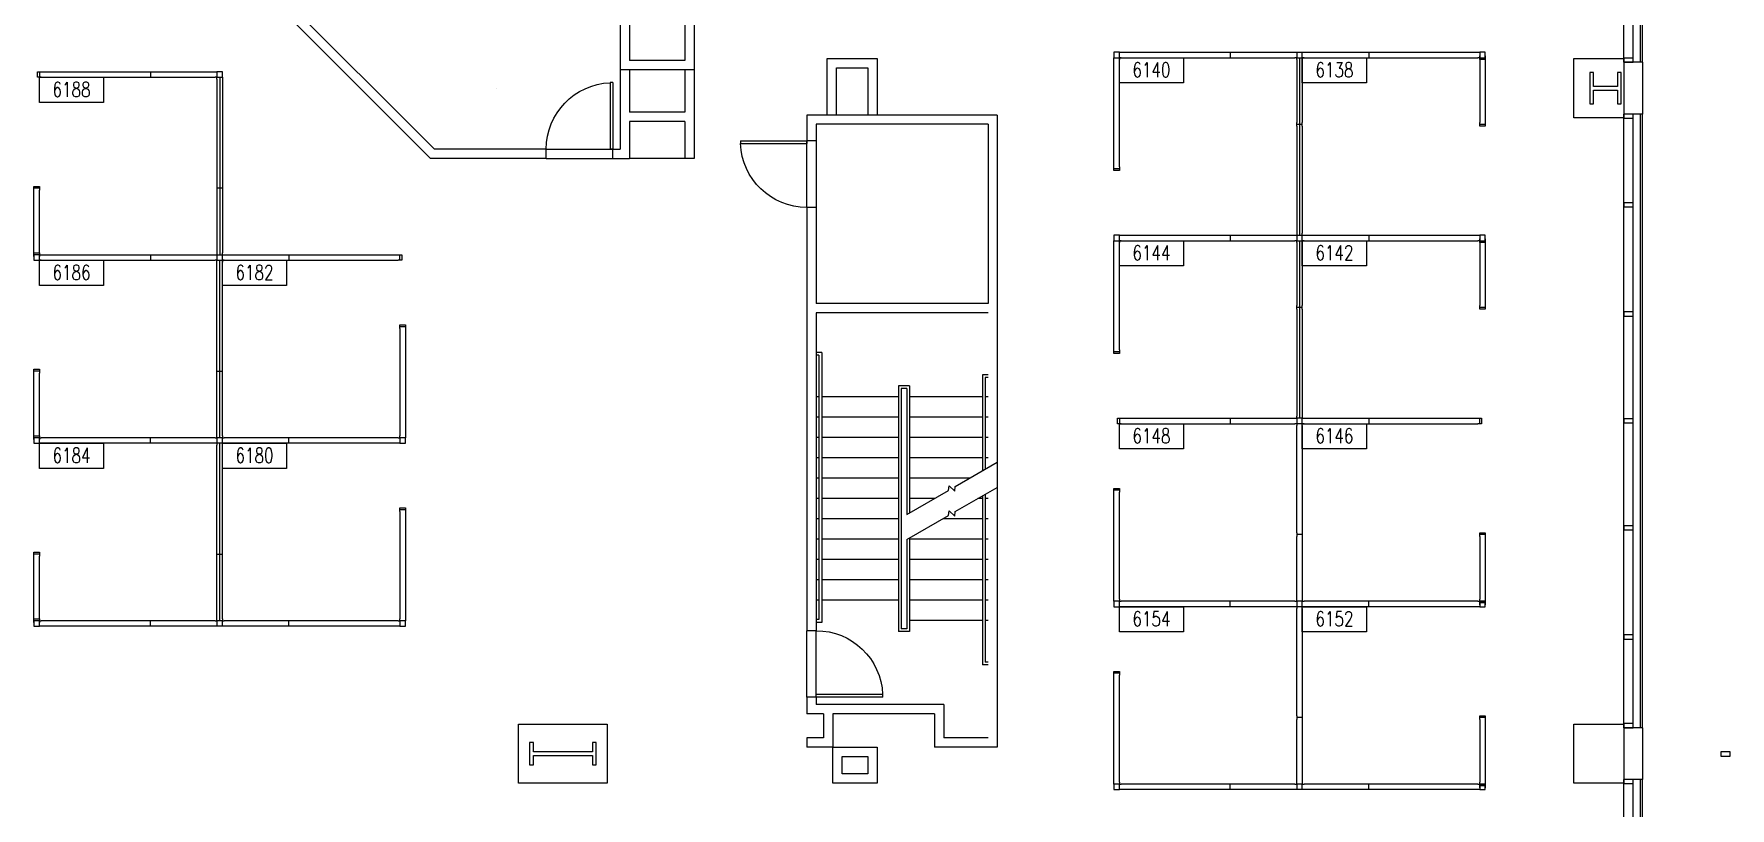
# Model space of a CAD drawing. Header units: millimetres. Extents: x 489553527 to 489553786, y 110504148 to 110504403.
# Drawn here: x 489553693.9 to 489553785.7, y 110504219.6 to 110504261.5 of the extents above; entities that cross this region are included whole.
import ezdxf
from ezdxf.enums import TextEntityAlignment as Align

# ---------------------------------------------------------------- set-up
doc = ezdxf.new("R2010")
doc.units = ezdxf.units.MM
for name, color, linetype in [('E-B-CORE', 8, 'Continuous'), ('E-B-FURR', 6, 'Continuous'), ('E-B-GLAZ', 8, 'Continuous'), ('E-B-MULL', 8, 'Continuous'), ('E-B-SHEL', 2, 'Continuous'), ('E-C-HEAD', 5, 'Continuous'), ('E-F-DOOR', 3, 'Continuous'), ('E-F-STAIR', 8, 'Continuous'), ('E-S-COLM', 8, 'Continuous'), ('PANELS_201', 6, 'Continuous'), ('RMNUM', 40, 'Continuous')]:
    doc.layers.add(name, color=color, linetype=linetype)
doc.styles.add('ROMANS', font='romans', dxfattribs={"width": 0.75, "height": 8})

# ---------------------------------------------------------------- blocks, each defined once
blk = doc.blocks.new('DR-36')
for p, q in [((0, 36), (0, 0)), ((0, 36), (1.5, 36)), ((1.5, 36), (1.5, 0)), ((0, 0), (1.5, 0))]:
    blk.add_line(p, q)
blk.add_arc((0, 0), 36, 0, 87.61406)
blk = doc.blocks.new('RMNUM')
at = {"layer": 'RMNUM'}
blk.add_lwpolyline([(-16.33354, 6.674702), (18.388073, 6.674702), (18.388073, -6.982766), (-16.33354, -6.982766), (-16.33354, 6.674702)], dxfattribs=at)
at = {"layer": 'RMNUM', "style": 'ROMANS', "width": 0.75}
blk.add_attdef('NUMBER', text='', height=8, dxfattribs=at).set_placement((1.027267, 0.114097), align=Align.MIDDLE_CENTER)

msp = doc.modelspace()

# ---------------------------------------------------------------- linework, layer by layer
msp.add_line((489553718.9670796, 110504258.5023449), (489553718.9670796, 110504258.5023449))
at = {"layer": 'E-B-CORE'}
for p, q in [((489553725.6561564, 110504275.1370992), (489553725.6561564, 110504259.5370992)), ((489553726.1561564, 110504275.1370992), (489553726.1561564, 110504260.0370992)), ((489553729.1561564, 110504262.3370992), (489553729.1561564, 110504260.0370992)), ((489553729.6561564, 110504262.3370992), (489553729.6561564, 110504259.5370992)), ((489553729.1561564, 110504260.0370992), (489553726.1561564, 110504260.0370992)), ((489553729.6561564, 110504259.5370992), (489553725.6561564, 110504259.5370992)), ((489553746.0561564, 110504257.0870992), (489553735.7561564, 110504257.0870992)), ((489553735.7561564, 110504257.0870992), (489553735.7561564, 110504255.6870992)), ((489553746.0561564, 110504257.0870992), (489553746.0561564, 110504222.8870992)), ((489553745.5561564, 110504256.5870992), (489553736.2561564, 110504256.5870992)), ((489553736.2561564, 110504256.5870992), (489553736.2561564, 110504255.6870992)), ((489553745.5561564, 110504256.5870992), (489553745.5561564, 110504246.8870992)), ((489553736.2561564, 110504255.6870992), (489553735.7561564, 110504255.6870992)), ((489553735.7561564, 110504252.0870992), (489553735.7561564, 110504229.1870992)), ((489553736.2561564, 110504252.0870992), (489553735.7561564, 110504252.0870992)), ((489553736.2561564, 110504252.0870992), (489553736.2561564, 110504246.8870992)), ((489553745.5561564, 110504246.8870992), (489553736.2561564, 110504246.8870992)), ((489553745.5561564, 110504246.3870992), (489553736.2561564, 110504246.3870992)), ((489553736.2561564, 110504246.3870992), (489553736.2561564, 110504229.1870992)), ((489553736.2561564, 110504229.1870992), (489553735.7561564, 110504229.1870992)), ((489553736.2561564, 110504225.5870992), (489553735.7561564, 110504225.5870992)), ((489553735.7561564, 110504225.5870992), (489553735.7561564, 110504224.6870992)), ((489553736.2561564, 110504225.5870992), (489553736.2561564, 110504225.1870992)), ((489553743.1561564, 110504225.1870992), (489553736.2561564, 110504225.1870992)), ((489553743.1561564, 110504225.1870992), (489553743.1561564, 110504223.3870992)), ((489553736.6561564, 110504224.6870992), (489553735.7561564, 110504224.6870992)), ((489553736.6561564, 110504224.6870992), (489553736.6561564, 110504223.3870992)), ((489553737.1561564, 110504224.6870992), (489553737.1561564, 110504222.8870992)), ((489553742.6561564, 110504224.6870992), (489553737.1561564, 110504224.6870992)), ((489553742.6561564, 110504224.6870992), (489553742.6561564, 110504222.8870992)), ((489553736.6561564, 110504223.3870992), (489553735.7561564, 110504223.3870992)), ((489553735.7561564, 110504223.3870992), (489553735.7561564, 110504222.8870992)), ((489553745.5561564, 110504223.3870992), (489553743.1561564, 110504223.3870992)), ((489553737.1561564, 110504222.8870992), (489553735.7561564, 110504222.8870992)), ((489553746.0561564, 110504222.8870992), (489553742.6561564, 110504222.8870992))]:
    msp.add_line(p, q, dxfattribs=at)
for points in [[(489553739.5561564, 110504222.8870992), (489553739.5561564, 110504220.9370992), (489553737.1561564, 110504220.9370992), (489553737.1561564, 110504222.8870992)], [(489553739.0561564, 110504222.3870992), (489553739.0561564, 110504221.4370992), (489553737.6561564, 110504221.4370992), (489553737.6561564, 110504222.3870992)]]:
    msp.add_lwpolyline(points, close=True, dxfattribs=at)
at = {"layer": 'E-B-FURR'}
for p, q in [((489553779.9561564, 110504259.9370992), (489553779.9561564, 110504293.1370992)), ((489553715.3968756, 110504254.7370992), (489553701.1561564, 110504268.9778184)), ((489553715.6039824, 110504255.2370992), (489553705.426424, 110504265.4146576)), ((489553725.6561564, 110504259.5370992), (489553725.6561564, 110504255.2370992)), ((489553726.1561564, 110504259.5370992), (489553726.1561564, 110504257.2370992)), ((489553729.1561564, 110504259.5370992), (489553729.1561564, 110504257.2370992)), ((489553729.6561564, 110504259.5370992), (489553729.6561564, 110504254.7370992)), ((489553737.3561563, 110504259.6370992), (489553739.0561564, 110504259.6370992)), ((489553737.3561563, 110504257.0801387), (489553737.3561563, 110504259.6370992)), ((489553739.0561564, 110504259.6370992), (489553739.0561564, 110504257.0801387)), ((489553729.1561564, 110504257.2370992), (489553726.1561564, 110504257.2370992)), ((489553779.9561564, 110504223.9370992), (489553779.9561564, 110504257.1370992)), ((489553729.1561564, 110504256.7370992), (489553726.1561564, 110504256.7370992)), ((489553726.1561564, 110504256.7370992), (489553726.1561564, 110504254.7370992)), ((489553729.1561564, 110504256.7370992), (489553729.1561564, 110504254.7370992)), ((489553721.6561564, 110504255.2370992), (489553715.6039824, 110504255.2370992)), ((489553721.6561564, 110504254.7370992), (489553721.6561564, 110504255.2370992)), ((489553725.2561564, 110504255.2370992), (489553725.6561564, 110504255.2370992)), ((489553725.2561564, 110504254.7370992), (489553725.2561564, 110504255.2370992)), ((489553721.6561564, 110504254.7370992), (489553715.3968756, 110504254.7370992)), ((489553725.2561564, 110504254.7370992), (489553726.1561564, 110504254.7370992)), ((489553729.6561564, 110504254.7370992), (489553729.1561564, 110504254.7370992)), ((489553779.9561564, 110504187.9370992), (489553779.9561564, 110504221.1370992))]:
    msp.add_line(p, q, dxfattribs=at)
for points in [[(489553736.8561563, 110504257.0870992), (489553736.8561563, 110504260.1370992), (489553739.5561564, 110504260.1370992)], [(489553739.5561564, 110504260.1370992), (489553739.5561564, 110504257.0870992)]]:
    msp.add_lwpolyline(points, dxfattribs=at)
for points in [[(489553779.9561564, 110504260.1370992), (489553779.9561564, 110504256.9370992), (489553777.2561564, 110504256.9370992), (489553777.2561564, 110504260.1370992)], [(489553724.9561564, 110504224.1370992), (489553724.9561564, 110504220.9370992), (489553720.1561564, 110504220.9370992), (489553720.1561564, 110504224.1370992)], [(489553779.9561564, 110504224.1370992), (489553779.9561564, 110504220.9370992), (489553777.2561564, 110504220.9370992), (489553777.2561564, 110504224.1370992)]]:
    msp.add_lwpolyline(points, close=True, dxfattribs=at)
at = {"layer": 'E-B-GLAZ'}
for p, q in [((489553780.4561564, 110504259.9370992), (489553780.4561564, 110504293.1370992)), ((489553780.8561563, 110504259.9370992), (489553780.8561563, 110504293.1370992)), ((489553780.9561564, 110504259.9370992), (489553780.9561564, 110504293.1370992)), ((489553780.4561564, 110504223.9370992), (489553780.4561564, 110504257.1370992)), ((489553780.8561563, 110504223.9370992), (489553780.8561563, 110504257.1370992)), ((489553780.9561564, 110504223.9370992), (489553780.9561564, 110504257.1370992)), ((489553780.4561564, 110504187.7559179), (489553780.4561564, 110504220.9559179)), ((489553780.8561563, 110504187.907047), (489553780.8561563, 110504221.1370992)), ((489553780.9561564, 110504187.9115644), (489553780.9561564, 110504221.1370992))]:
    msp.add_line(p, q, dxfattribs=at)
at = {"layer": 'E-B-MULL'}
for points in [[(489553780.4561564, 110504260.1620992), (489553779.9561564, 110504260.1620992), (489553779.9561564, 110504259.9370992), (489553780.4561564, 110504259.9370992)], [(489553780.4561564, 110504257.1370992), (489553779.9561564, 110504257.1370992), (489553779.9561564, 110504256.9120992), (489553780.4561564, 110504256.9120992)], [(489553780.4561564, 110504252.3370992), (489553779.9561564, 110504252.3370992), (489553779.9561564, 110504252.1120992), (489553780.4561564, 110504252.1120992)], [(489553780.4561564, 110504246.4370992), (489553779.9561564, 110504246.4370992), (489553779.9561564, 110504246.2120992), (489553780.4561564, 110504246.2120992)], [(489553780.4561564, 110504240.6495992), (489553779.9561564, 110504240.6495992), (489553779.9561564, 110504240.4245992), (489553780.4561564, 110504240.4245992)], [(489553780.4561564, 110504234.8620992), (489553779.9561564, 110504234.8620992), (489553779.9561564, 110504234.6370992), (489553780.4561564, 110504234.6370992)], [(489553780.4561564, 110504228.9620992), (489553779.9561564, 110504228.9620992), (489553779.9561564, 110504228.7370992), (489553780.4561564, 110504228.7370992)], [(489553780.4561564, 110504224.1620992), (489553779.9561564, 110504224.1620992), (489553779.9561564, 110504223.9370992), (489553780.4561564, 110504223.9370992)], [(489553785.701172, 110504222.6318411), (489553785.201172, 110504222.6318411), (489553785.201172, 110504222.4068411), (489553785.701172, 110504222.4068411)], [(489553780.4561564, 110504221.1370992), (489553779.9561564, 110504221.1370992), (489553779.9561564, 110504220.9120992), (489553780.4561564, 110504220.9120992)]]:
    msp.add_lwpolyline(points, close=True, dxfattribs=at)
at = {"layer": 'E-B-SHEL'}
for p, q in [((489553780.9561564, 110504259.9370992), (489553779.9561564, 110504259.9370992)), ((489553779.9561564, 110504259.9370992), (489553779.9561564, 110504257.1370992)), ((489553780.9561564, 110504259.9370992), (489553780.9561564, 110504257.1370992)), ((489553780.9561564, 110504257.1370992), (489553779.9561564, 110504257.1370992)), ((489553780.9561564, 110504223.9370992), (489553779.9561564, 110504223.9370992)), ((489553779.9561564, 110504223.9370992), (489553779.9561564, 110504221.1370992)), ((489553780.9561564, 110504223.9370992), (489553780.9561564, 110504221.1370992)), ((489553780.9561564, 110504221.1370992), (489553779.9561564, 110504221.1370992))]:
    msp.add_line(p, q, dxfattribs=at)
at = {"layer": 'E-C-HEAD'}
for p, q in [((489553721.6561564, 110504255.2370992), (489553725.2561564, 110504255.2370992)), ((489553735.7561564, 110504252.0870992), (489553735.7561564, 110504255.6870992)), ((489553736.2561564, 110504255.6870992), (489553736.2561564, 110504252.0870992)), ((489553721.6561564, 110504254.7370992), (489553725.2561564, 110504254.7370992)), ((489553729.1561564, 110504254.7370992), (489553726.1561564, 110504254.7370992)), ((489553735.7561564, 110504225.5870992), (489553735.7561564, 110504229.1870992)), ((489553736.2561564, 110504225.5870992), (489553736.2561564, 110504229.1870992))]:
    msp.add_line(p, q, dxfattribs=at)
at = {"layer": 'E-F-STAIR'}
for p, q in [((489553736.5561564, 110504244.2370992), (489553736.2561564, 110504244.2370992)), ((489553736.5561564, 110504244.2370992), (489553736.5561564, 110504229.6370992)), ((489553736.4061564, 110504244.0870992), (489553736.2561564, 110504244.0870992)), ((489553736.4061564, 110504244.0870992), (489553736.4061564, 110504229.7870992)), ((489553740.7061564, 110504242.4370992), (489553740.7061564, 110504229.1370992)), ((489553741.3061564, 110504242.4370992), (489553740.7061564, 110504242.4370992)), ((489553741.3061564, 110504242.4370992), (489553741.3061564, 110504235.5570474)), ((489553745.2561564, 110504243.0370992), (489553745.2561564, 110504237.837581)), ((489553745.5561564, 110504243.0370992), (489553745.2561564, 110504243.0370992)), ((489553745.4061564, 110504242.8870992), (489553745.4061564, 110504237.9241835)), ((489553745.5561564, 110504242.8870992), (489553745.4061564, 110504242.8870992)), ((489553736.4061564, 110504241.8370992), (489553736.2561564, 110504241.8370992)), ((489553740.7061564, 110504241.8370992), (489553736.5561564, 110504241.8370992)), ((489553740.8561563, 110504242.2870992), (489553740.8561563, 110504229.2870992)), ((489553741.1561564, 110504242.2870992), (489553740.8561563, 110504242.2870992)), ((489553741.1561564, 110504242.2870992), (489553741.1561564, 110504235.4704449)), ((489553745.2561564, 110504241.8370992), (489553741.3061564, 110504241.8370992)), ((489553745.5561564, 110504241.8370992), (489553745.4061564, 110504241.8370992)), ((489553736.4061564, 110504240.7370992), (489553736.2561564, 110504240.7370992)), ((489553740.7061564, 110504240.7370992), (489553736.5561564, 110504240.7370992)), ((489553745.2561564, 110504240.7370992), (489553741.3061564, 110504240.7370992)), ((489553745.5561564, 110504240.7370992), (489553745.4061564, 110504240.7370992)), ((489553736.4061564, 110504239.6370992), (489553736.2561564, 110504239.6370992)), ((489553740.7061564, 110504239.6370992), (489553736.5561564, 110504239.6370992)), ((489553745.2561564, 110504239.6370992), (489553741.3061564, 110504239.6370992)), ((489553745.5561564, 110504239.6370992), (489553745.4061564, 110504239.6370992)), ((489553736.4061564, 110504238.5370992), (489553736.2561564, 110504238.5370992)), ((489553740.7061564, 110504238.5370992), (489553736.5561564, 110504238.5370992)), ((489553745.2561564, 110504238.5370992), (489553741.3061564, 110504238.5370992)), ((489553745.5561564, 110504238.5370992), (489553745.4061564, 110504238.5370992)), ((489553736.4061564, 110504237.4370992), (489553736.2561564, 110504237.4370992)), ((489553740.7061564, 110504237.4370992), (489553736.5561564, 110504237.4370992)), ((489553744.5625015, 110504237.4370992), (489553741.3061564, 110504237.4370992)), ((489553736.4061564, 110504236.3370992), (489553736.2561564, 110504236.3370992)), ((489553740.7061564, 110504236.3370992), (489553736.5561564, 110504236.3370992)), ((489553742.6572457, 110504236.3370992), (489553741.3061564, 110504236.3370992)), ((489553745.2561564, 110504236.3370992), (489553745.0070252, 110504236.3370992)), ((489553745.2561564, 110504236.4809351), (489553745.2561564, 110504227.3370992)), ((489553745.4061564, 110504236.5675377), (489553745.4061564, 110504227.4870992)), ((489553745.5561564, 110504236.3370992), (489553745.4061564, 110504236.3370992)), ((489553736.4061564, 110504235.2370992), (489553736.2561564, 110504235.2370992)), ((489553740.7061564, 110504235.2370992), (489553736.5561564, 110504235.2370992)), ((489553745.2561564, 110504235.2370992), (489553743.1017694, 110504235.2370992)), ((489553745.5561564, 110504235.2370992), (489553745.4061564, 110504235.2370992)), ((489553736.4061564, 110504234.1370992), (489553736.2561564, 110504234.1370992)), ((489553740.7061564, 110504234.1370992), (489553736.5561564, 110504234.1370992)), ((489553741.1561564, 110504234.113799), (489553741.1561564, 110504229.2870992)), ((489553741.3061564, 110504234.2004015), (489553741.3061564, 110504229.1370992)), ((489553745.2561564, 110504234.1370992), (489553741.3061564, 110504234.1370992)), ((489553745.5561564, 110504234.1370992), (489553745.4061564, 110504234.1370992)), ((489553736.4061564, 110504233.0370992), (489553736.2561564, 110504233.0370992)), ((489553740.7061564, 110504233.0370992), (489553736.5561564, 110504233.0370992)), ((489553745.2561564, 110504233.0370992), (489553741.3061564, 110504233.0370992)), ((489553745.5561564, 110504233.0370992), (489553745.4061564, 110504233.0370992)), ((489553736.4061564, 110504231.9370992), (489553736.2561564, 110504231.9370992)), ((489553740.7061564, 110504231.9370992), (489553736.5561564, 110504231.9370992)), ((489553745.2561564, 110504231.9370992), (489553741.3061564, 110504231.9370992)), ((489553745.5561564, 110504231.9370992), (489553745.4061564, 110504231.9370992)), ((489553736.4061564, 110504230.8370992), (489553736.2561564, 110504230.8370992)), ((489553740.7061564, 110504230.8370992), (489553736.5561564, 110504230.8370992)), ((489553745.2561564, 110504230.8370992), (489553741.3061564, 110504230.8370992)), ((489553745.5561564, 110504230.8370992), (489553745.4061564, 110504230.8370992)), ((489553736.4061564, 110504229.7870992), (489553736.2561564, 110504229.7870992)), ((489553736.5561564, 110504229.6370992), (489553736.2561564, 110504229.6370992)), ((489553745.2561564, 110504229.7370992), (489553741.3061564, 110504229.7370992)), ((489553745.5561564, 110504229.7370992), (489553745.4061564, 110504229.7370992)), ((489553741.3061564, 110504229.1370992), (489553740.7061564, 110504229.1370992)), ((489553741.1561564, 110504229.2870992), (489553740.8561563, 110504229.2870992)), ((489553745.5561564, 110504227.3370992), (489553745.2561564, 110504227.3370992)), ((489553745.5561564, 110504227.4870992), (489553745.4061564, 110504227.4870992))]:
    msp.add_line(p, q, dxfattribs=at)
for points in [[(489553741.1561564, 110504235.4704449), (489553743.4248164, 110504236.7802563), (489553743.4577213, 110504237.0301941), (489553743.7505416, 110504236.7373738), (489553743.7834466, 110504236.9873116), (489553746.0561564, 110504238.2994612)], [(489553741.1561564, 110504234.113799), (489553743.4248164, 110504235.4236105), (489553743.4577213, 110504235.6735482), (489553743.7505416, 110504235.3807279), (489553743.7834466, 110504235.6306657), (489553746.0561564, 110504236.9428153)]]:
    msp.add_lwpolyline(points, dxfattribs=at)
at = {"layer": 'E-S-COLM'}
for points in [[(489553779.6061563, 110504257.6870992), (489553779.8061564, 110504257.6870992), (489553779.8061564, 110504259.3870992), (489553779.6061563, 110504259.3870992), (489553779.6061563, 110504258.6370992), (489553778.3061564, 110504258.6370992), (489553778.3061564, 110504259.3870992), (489553778.1061563, 110504259.3870992), (489553778.1061563, 110504257.6870992), (489553778.3061564, 110504257.6870992), (489553778.3061564, 110504258.4370992), (489553779.6061563, 110504258.4370992)], [(489553724.1561564, 110504221.9370992), (489553724.3561563, 110504221.9370992), (489553724.3561563, 110504223.1370992), (489553724.1561564, 110504223.1370992), (489553724.1561564, 110504222.6370992), (489553720.9561564, 110504222.6370992), (489553720.9561564, 110504223.1370992), (489553720.7561564, 110504223.1370992), (489553720.7561564, 110504221.9370992), (489553720.9561564, 110504221.9370992), (489553720.9561564, 110504222.4370992), (489553724.1561564, 110504222.4370992)]]:
    msp.add_lwpolyline(points, close=True, dxfattribs=at)
at = {"layer": 'PANELS_201', "linetype": 'Continuous'}
for p, q in [((489553772.1589264, 110504260.186552), (489553772.4589264, 110504260.186552)), ((489553772.1589264, 110504250.286552), (489553772.4589264, 110504250.286552)), ((489553694.2353896, 110504249.5275325), (489553693.9353896, 110504249.5275325)), ((489553694.2353896, 110504239.6275325), (489553693.9353896, 110504239.6275325)), ((489553762.2589264, 110504234.486552), (489553762.2589264, 110504240.286552)), ((489553762.5589263, 110504240.286552), (489553762.5589263, 110504234.486552)), ((489553762.2589264, 110504230.886552), (489553762.2589264, 110504234.286552)), ((489553762.5589263, 110504234.286552), (489553762.5589263, 110504230.886552)), ((489553762.2589264, 110504224.586552), (489553762.2589264, 110504230.386552)), ((489553762.5589263, 110504230.386552), (489553762.5589263, 110504224.586552)), ((489553772.4589264, 110504230.686552), (489553772.1589264, 110504230.686552)), ((489553694.2353896, 110504229.7275325), (489553693.9353896, 110504229.7275325)), ((489553762.2589264, 110504220.986552), (489553762.2589264, 110504224.386552)), ((489553762.5589263, 110504224.386552), (489553762.5589263, 110504220.986552)), ((489553772.4589264, 110504220.786552), (489553772.1589264, 110504220.786552))]:
    msp.add_line(p, q, dxfattribs=at)
for points in [[(489553752.6589264, 110504260.486552), (489553752.3589264, 110504260.486552), (489553752.3589264, 110504260.186552)], [(489553752.3589264, 110504260.086552), (489553752.3589264, 110504260.186552), (489553752.6589264, 110504260.186552), (489553752.6589264, 110504260.086552)], [(489553752.3589264, 110504254.286552), (489553752.3589264, 110504260.086552)], [(489553752.7589264, 110504260.186552), (489553752.6589264, 110504260.186552), (489553752.6589264, 110504260.486552), (489553752.7589264, 110504260.486552)], [(489553752.6589264, 110504254.286552), (489553752.6589264, 110504260.086552)], [(489553752.7589264, 110504260.486552), (489553758.5589263, 110504260.486552)], [(489553752.7589264, 110504260.186552), (489553758.5589263, 110504260.186552)], [(489553758.5589263, 110504260.486552), (489553758.7589264, 110504260.486552)], [(489553758.5589263, 110504260.186552), (489553758.7589264, 110504260.186552)], [(489553758.6589264, 110504260.486552), (489553758.6589264, 110504260.186552)], [(489553758.7589264, 110504260.486552), (489553762.1589264, 110504260.486552)], [(489553758.7589264, 110504260.186552), (489553762.1589264, 110504260.186552)], [(489553762.1589264, 110504260.486552), (489553762.2589264, 110504260.486552), (489553762.2589264, 110504260.186552), (489553762.1589264, 110504260.186552)], [(489553762.2589264, 110504260.486552), (489553762.5589263, 110504260.486552)], [(489553762.2589264, 110504260.086552), (489553762.2589264, 110504260.186552), (489553762.5589263, 110504260.186552), (489553762.5589263, 110504260.086552)], [(489553762.2589264, 110504260.086552), (489553762.2589264, 110504256.686552)], [(489553762.4089264, 110504260.186552), (489553762.4089264, 110504256.586552)], [(489553762.6589264, 110504260.186552), (489553762.5589263, 110504260.186552), (489553762.5589263, 110504260.486552), (489553762.6589264, 110504260.486552)], [(489553762.5589263, 110504260.086552), (489553762.5589263, 110504256.686552)], [(489553762.6589264, 110504260.486552), (489553766.0589263, 110504260.486552)], [(489553762.6589264, 110504260.186552), (489553766.0589263, 110504260.186552)], [(489553766.0589263, 110504260.486552), (489553766.2589264, 110504260.486552)], [(489553766.0589263, 110504260.186552), (489553766.2589264, 110504260.186552)], [(489553766.1589264, 110504260.486552), (489553766.1589264, 110504260.186552)], [(489553766.2589264, 110504260.486552), (489553772.0589263, 110504260.486552)], [(489553766.2589264, 110504260.186552), (489553772.0589263, 110504260.186552)], [(489553772.0589263, 110504260.486552), (489553772.1589264, 110504260.486552), (489553772.1589264, 110504260.186552), (489553772.0589263, 110504260.186552)], [(489553772.4589264, 110504260.186552), (489553772.4589264, 110504260.486552), (489553772.1589264, 110504260.486552)], [(489553772.4589264, 110504260.286552), (489553772.4589264, 110504260.186552), (489553772.4589264, 110504260.086552), (489553772.1589264, 110504260.086552), (489553772.1589264, 110504260.286552)], [(489553772.1589264, 110504260.086552), (489553772.1589264, 110504260.186552), (489553772.4589264, 110504260.186552), (489553772.4589264, 110504260.086552)], [(489553772.1589264, 110504260.086552), (489553772.1589264, 110504256.6865522)], [(489553772.4589264, 110504260.086552), (489553772.4589264, 110504256.6865522)], [(489553694.3353896, 110504259.1275325), (489553694.2353896, 110504259.1275325), (489553694.1353896, 110504259.1275325), (489553694.1353896, 110504259.4275325), (489553694.3353896, 110504259.4275325)], [(489553694.2353896, 110504259.4275325), (489553694.2353896, 110504259.1275325)], [(489553694.3353896, 110504259.4275325), (489553700.1353896, 110504259.4275325)], [(489553694.3353896, 110504259.1275325), (489553700.1353896, 110504259.1275325)], [(489553700.1353896, 110504259.4275325), (489553700.3353896, 110504259.4275325)], [(489553700.1353896, 110504259.1275325), (489553700.3353896, 110504259.1275325)], [(489553700.2353896, 110504259.4275325), (489553700.2353896, 110504259.1275325)], [(489553700.3353896, 110504259.4275325), (489553703.7353896, 110504259.4275325)], [(489553700.3353896, 110504259.1275325), (489553703.7353896, 110504259.1275325)], [(489553703.7353896, 110504259.4275325), (489553703.8353896, 110504259.4275325), (489553703.8353896, 110504259.1275325), (489553703.7353896, 110504259.1275325)], [(489553704.1353896, 110504259.1275325), (489553704.1353896, 110504259.4275325), (489553703.8353896, 110504259.4275325)], [(489553703.8353896, 110504259.0275325), (489553703.8353896, 110504259.1275325), (489553704.1353896, 110504259.1275325), (489553704.1353896, 110504259.0275325)], [(489553703.8353896, 110504259.0275325), (489553703.8353896, 110504253.2275325)], [(489553703.9853896, 110504259.1275325), (489553703.9853896, 110504253.1275325)], [(489553704.1353896, 110504259.0275325), (489553704.1353896, 110504253.2275325)], [(489553762.2589264, 110504256.486552), (489553762.2589264, 110504256.686552)], [(489553762.2589264, 110504256.586552), (489553762.5589263, 110504256.586552)], [(489553762.2589264, 110504256.486552), (489553762.2589264, 110504250.686552)], [(489553762.4089264, 110504256.586552), (489553762.4089264, 110504250.586552)], [(489553762.5589263, 110504256.486552), (489553762.5589263, 110504256.686552)], [(489553762.5589263, 110504256.486552), (489553762.5589263, 110504250.686552)], [(489553772.4589264, 110504256.6865522), (489553772.4589264, 110504256.5865522), (489553772.4589264, 110504256.4865522), (489553772.1589264, 110504256.4865522), (489553772.1589264, 110504256.6865522)], [(489553772.1589264, 110504256.5865522), (489553772.4589264, 110504256.5865522)], [(489553752.6589264, 110504254.286552), (489553752.6589264, 110504254.186552), (489553752.6589264, 110504254.086552), (489553752.3589264, 110504254.086552), (489553752.3589264, 110504254.286552)], [(489553752.3589264, 110504254.186552), (489553752.6589264, 110504254.186552)], [(489553693.9353896, 110504253.0275323), (489553693.9353896, 110504253.1275323), (489553693.9353896, 110504253.2275323), (489553694.2353896, 110504253.2275323), (489553694.2353896, 110504253.0275323)], [(489553694.2353896, 110504253.1275323), (489553693.9353896, 110504253.1275323)], [(489553693.9353896, 110504249.6275325), (489553693.9353896, 110504253.0275323)], [(489553694.2353896, 110504249.6275325), (489553694.2353896, 110504253.0275323)], [(489553703.8353896, 110504253.2275325), (489553703.8353896, 110504253.0275325)], [(489553704.1353896, 110504253.1275325), (489553703.8353896, 110504253.1275325)], [(489553703.8353896, 110504253.0275325), (489553703.8353896, 110504249.6275325)], [(489553703.9853896, 110504253.1275325), (489553703.9853896, 110504249.5275325)], [(489553704.1353896, 110504253.2275325), (489553704.1353896, 110504253.0275325)], [(489553704.1353896, 110504253.0275325), (489553704.1353896, 110504249.6275325)], [(489553752.6589264, 110504250.586552), (489553752.3589264, 110504250.586552), (489553752.3589264, 110504250.286552)], [(489553752.7589264, 110504250.286552), (489553752.6589264, 110504250.286552), (489553752.6589264, 110504250.586552), (489553752.7589264, 110504250.586552)], [(489553752.7589264, 110504250.586552), (489553758.5589263, 110504250.586552)], [(489553758.5589263, 110504250.586552), (489553758.7589264, 110504250.586552)], [(489553758.6589264, 110504250.586552), (489553758.6589264, 110504250.286552)], [(489553758.7589264, 110504250.586552), (489553762.1589264, 110504250.586552)], [(489553762.1589264, 110504250.586552), (489553762.2589264, 110504250.586552), (489553762.2589264, 110504250.286552), (489553762.1589264, 110504250.286552)], [(489553762.2589264, 110504250.686552), (489553762.2589264, 110504250.586552), (489553762.5589263, 110504250.586552), (489553762.5589263, 110504250.686552)], [(489553762.6589264, 110504250.286552), (489553762.5589263, 110504250.286552), (489553762.5589263, 110504250.586552), (489553762.6589264, 110504250.586552)], [(489553762.6589264, 110504250.586552), (489553766.0589263, 110504250.586552)], [(489553766.0589263, 110504250.586552), (489553766.2589264, 110504250.586552)], [(489553766.1589264, 110504250.586552), (489553766.1589264, 110504250.286552)], [(489553766.2589264, 110504250.586552), (489553772.0589263, 110504250.586552)], [(489553772.0589263, 110504250.586552), (489553772.1589264, 110504250.586552), (489553772.1589264, 110504250.286552), (489553772.0589263, 110504250.286552)], [(489553772.4589264, 110504250.286552), (489553772.4589264, 110504250.586552), (489553772.1589264, 110504250.586552)], [(489553752.3589264, 110504250.186552), (489553752.3589264, 110504250.286552), (489553752.6589264, 110504250.286552), (489553752.6589264, 110504250.186552)], [(489553752.3589264, 110504244.386552), (489553752.3589264, 110504250.186552)], [(489553752.6589264, 110504244.386552), (489553752.6589264, 110504250.186552)], [(489553752.7589264, 110504250.286552), (489553758.5589263, 110504250.286552)], [(489553758.5589263, 110504250.286552), (489553758.7589264, 110504250.286552)], [(489553758.7589264, 110504250.286552), (489553762.1589264, 110504250.286552)], [(489553762.2589264, 110504250.186552), (489553762.2589264, 110504250.286552), (489553762.5589263, 110504250.286552), (489553762.5589263, 110504250.186552)], [(489553762.2589264, 110504250.186552), (489553762.2589264, 110504246.786552)], [(489553762.4089264, 110504250.286552), (489553762.4089264, 110504246.686552)], [(489553762.5589263, 110504250.186552), (489553762.5589263, 110504246.786552)], [(489553762.6589264, 110504250.286552), (489553766.0589263, 110504250.286552)], [(489553766.0589263, 110504250.286552), (489553766.2589264, 110504250.286552)], [(489553766.2589264, 110504250.286552), (489553772.0589263, 110504250.286552)], [(489553772.4589264, 110504250.386552), (489553772.4589264, 110504250.286552), (489553772.4589264, 110504250.186552), (489553772.1589264, 110504250.186552), (489553772.1589264, 110504250.386552)], [(489553772.1589264, 110504250.186552), (489553772.1589264, 110504250.286552), (489553772.4589264, 110504250.286552), (489553772.4589264, 110504250.186552)], [(489553772.1589264, 110504250.186552), (489553772.1589264, 110504246.7865522)], [(489553772.4589264, 110504250.186552), (489553772.4589264, 110504246.7865522)], [(489553693.9353896, 110504249.4275325), (489553693.9353896, 110504249.5275325), (489553693.9353896, 110504249.6275325), (489553694.2353896, 110504249.6275325), (489553694.2353896, 110504249.4275325)], [(489553694.2353896, 110504249.6275325), (489553694.2353896, 110504249.5275325), (489553693.9353896, 110504249.5275325), (489553693.9353896, 110504249.6275325)], [(489553693.9353896, 110504249.5275325), (489553693.9353896, 110504249.2275325), (489553694.2353896, 110504249.2275325)], [(489553694.3353896, 110504249.2275325), (489553694.2353896, 110504249.2275325), (489553694.2353896, 110504249.5275325), (489553694.3353896, 110504249.5275325)], [(489553694.3353896, 110504249.5275325), (489553700.1353896, 110504249.5275325)], [(489553694.3353896, 110504249.2275325), (489553700.1353896, 110504249.2275325)], [(489553700.1353896, 110504249.5275325), (489553700.3353896, 110504249.5275325)], [(489553700.1353896, 110504249.2275325), (489553700.3353896, 110504249.2275325)], [(489553700.2353896, 110504249.5275325), (489553700.2353896, 110504249.2275325)], [(489553700.3353896, 110504249.5275325), (489553703.7353896, 110504249.5275325)], [(489553700.3353896, 110504249.2275325), (489553703.7353896, 110504249.2275325)], [(489553703.7353896, 110504249.5275325), (489553703.8353896, 110504249.5275325), (489553703.8353896, 110504249.2275325), (489553703.7353896, 110504249.2275325)], [(489553703.8353896, 110504249.6275325), (489553703.8353896, 110504249.5275325), (489553704.1353896, 110504249.5275325), (489553704.1353896, 110504249.6275325)], [(489553703.8353896, 110504249.1275325), (489553703.8353896, 110504249.2275325), (489553704.1353896, 110504249.2275325), (489553704.1353896, 110504249.1275325)], [(489553703.8353896, 110504243.3275325), (489553703.8353896, 110504249.1275325)], [(489553703.9853896, 110504243.2275325), (489553703.9853896, 110504249.2275325)], [(489553704.2353896, 110504249.2275325), (489553704.1353896, 110504249.2275325), (489553704.1353896, 110504249.5275325), (489553704.2353896, 110504249.5275325)], [(489553704.1353896, 110504243.3275325), (489553704.1353896, 110504249.1275325)], [(489553704.2353896, 110504249.5275325), (489553707.6353896, 110504249.5275325)], [(489553704.2353896, 110504249.2275325), (489553707.6353896, 110504249.2275325)], [(489553707.6353896, 110504249.5275325), (489553707.8353896, 110504249.5275325)], [(489553707.6353896, 110504249.2275325), (489553707.8353896, 110504249.2275325)], [(489553707.7353896, 110504249.5275325), (489553707.7353896, 110504249.2275325)], [(489553707.8353896, 110504249.5275325), (489553713.6353896, 110504249.5275325)], [(489553707.8353896, 110504249.2275325), (489553713.6353896, 110504249.2275325)], [(489553713.6353896, 110504249.5275325), (489553713.7353896, 110504249.5275325), (489553713.8353896, 110504249.5275325), (489553713.8353896, 110504249.2275325), (489553713.6353896, 110504249.2275325)], [(489553713.7353896, 110504249.2275325), (489553713.7353896, 110504249.5275325)], [(489553762.2589264, 110504246.586552), (489553762.2589264, 110504246.786552)], [(489553762.2589264, 110504246.686552), (489553762.5589263, 110504246.686552)], [(489553762.2589264, 110504246.586552), (489553762.2589264, 110504240.786552)], [(489553762.4089264, 110504246.686552), (489553762.4089264, 110504240.686552)], [(489553762.5589263, 110504246.586552), (489553762.5589263, 110504246.786552)], [(489553762.5589263, 110504246.586552), (489553762.5589263, 110504240.786552)], [(489553772.4589264, 110504246.7865522), (489553772.4589264, 110504246.6865522), (489553772.4589264, 110504246.5865522), (489553772.1589264, 110504246.5865522), (489553772.1589264, 110504246.7865522)], [(489553772.1589264, 110504246.6865522), (489553772.4589264, 110504246.6865522)], [(489553713.7353896, 110504245.5275325), (489553713.7353896, 110504245.6275325), (489553713.7353896, 110504245.7275325), (489553714.0353895, 110504245.7275325), (489553714.0353895, 110504245.5275325)], [(489553714.0353895, 110504245.6275325), (489553713.7353896, 110504245.6275325)], [(489553713.7353896, 110504245.5275325), (489553713.7353896, 110504239.7275325)], [(489553714.0353895, 110504245.5275325), (489553714.0353895, 110504239.7275325)], [(489553752.6589264, 110504244.386552), (489553752.6589264, 110504244.286552), (489553752.6589264, 110504244.186552), (489553752.3589264, 110504244.186552), (489553752.3589264, 110504244.386552)], [(489553752.3589264, 110504244.286552), (489553752.6589264, 110504244.286552)], [(489553693.9353896, 110504243.1275323), (489553693.9353896, 110504243.2275323), (489553693.9353896, 110504243.3275323), (489553694.2353896, 110504243.3275323), (489553694.2353896, 110504243.1275323)], [(489553703.8353896, 110504243.1275325), (489553703.8353896, 110504243.3275325)], [(489553704.1353896, 110504243.1275325), (489553704.1353896, 110504243.3275325)], [(489553694.2353896, 110504243.2275323), (489553693.9353896, 110504243.2275323)], [(489553693.9353896, 110504239.7275325), (489553693.9353896, 110504243.1275323)], [(489553694.2353896, 110504239.7275325), (489553694.2353896, 110504243.1275323)], [(489553703.8353896, 110504243.2275325), (489553704.1353896, 110504243.2275325)], [(489553703.8353896, 110504239.7275325), (489553703.8353896, 110504243.1275325)], [(489553703.9853896, 110504239.6275325), (489553703.9853896, 110504243.2275325)], [(489553704.1353896, 110504239.7275325), (489553704.1353896, 110504243.1275325)], [(489553752.7589264, 110504240.386552), (489553752.6589264, 110504240.386552), (489553752.5589263, 110504240.386552), (489553752.5589263, 110504240.686552), (489553752.7589264, 110504240.686552)], [(489553752.6589264, 110504240.686552), (489553752.6589264, 110504240.386552)], [(489553752.7589264, 110504240.686552), (489553758.5589263, 110504240.686552)], [(489553758.5589263, 110504240.686552), (489553758.7589264, 110504240.686552)], [(489553758.6589264, 110504240.686552), (489553758.6589264, 110504240.386552)], [(489553758.7589264, 110504240.686552), (489553762.1589264, 110504240.686552)], [(489553762.1589264, 110504240.686552), (489553762.2589264, 110504240.686552), (489553762.2589264, 110504240.386552), (489553762.1589264, 110504240.386552)], [(489553762.5589263, 110504240.786552), (489553762.5589263, 110504240.686552), (489553762.2589264, 110504240.686552), (489553762.2589264, 110504240.786552)], [(489553762.6589264, 110504240.386552), (489553762.5589263, 110504240.386552), (489553762.5589263, 110504240.686552), (489553762.6589264, 110504240.686552)], [(489553762.6589264, 110504240.686552), (489553766.0589263, 110504240.686552)], [(489553766.0589263, 110504240.686552), (489553766.2589264, 110504240.686552)], [(489553766.1589264, 110504240.686552), (489553766.1589264, 110504240.386552)], [(489553766.2589264, 110504240.686552), (489553772.0589263, 110504240.686552)], [(489553772.0589263, 110504240.686552), (489553772.1589264, 110504240.686552), (489553772.2589264, 110504240.686552), (489553772.2589264, 110504240.386552), (489553772.0589263, 110504240.386552)], [(489553772.1589264, 110504240.386552), (489553772.1589264, 110504240.686552)], [(489553694.2353896, 110504239.7275325), (489553694.2353896, 110504239.6275325), (489553693.9353896, 110504239.6275325), (489553693.9353896, 110504239.7275325)], [(489553693.9353896, 110504239.5275325), (489553693.9353896, 110504239.6275325), (489553693.9353896, 110504239.7275325), (489553694.2353896, 110504239.7275325), (489553694.2353896, 110504239.5275325)], [(489553693.9353896, 110504239.6275325), (489553693.9353896, 110504239.3275325), (489553694.2353896, 110504239.3275325)], [(489553694.3353896, 110504239.3275325), (489553694.2353896, 110504239.3275325), (489553694.2353896, 110504239.6275325), (489553694.3353896, 110504239.6275325)], [(489553700.1353896, 110504239.6275325), (489553694.3353896, 110504239.6275325)], [(489553700.3353896, 110504239.6275325), (489553700.1353896, 110504239.6275325)], [(489553700.2353896, 110504239.3275325), (489553700.2353896, 110504239.6275325)], [(489553703.7353896, 110504239.6275325), (489553700.3353896, 110504239.6275325)], [(489553703.7353896, 110504239.6275325), (489553703.8353896, 110504239.6275325), (489553703.8353896, 110504239.3275325), (489553703.7353896, 110504239.3275325)], [(489553704.1353896, 110504239.7275325), (489553704.1353896, 110504239.6275325), (489553703.8353896, 110504239.6275325), (489553703.8353896, 110504239.7275325)], [(489553704.2353896, 110504239.3275325), (489553704.1353896, 110504239.3275325), (489553704.1353896, 110504239.6275325), (489553704.2353896, 110504239.6275325)], [(489553707.6353896, 110504239.6275325), (489553704.2353896, 110504239.6275325)], [(489553707.8353896, 110504239.6275325), (489553707.6353896, 110504239.6275325)], [(489553707.7353896, 110504239.3275325), (489553707.7353896, 110504239.6275325)], [(489553713.6353896, 110504239.6275325), (489553707.8353896, 110504239.6275325)], [(489553713.6353896, 110504239.6275325), (489553713.7353896, 110504239.6275325), (489553713.7353896, 110504239.3275325), (489553713.6353896, 110504239.3275325)], [(489553714.0353895, 110504239.7275325), (489553714.0353895, 110504239.6275325), (489553713.7353896, 110504239.6275325), (489553713.7353896, 110504239.7275325)], [(489553713.7353896, 110504239.3275325), (489553714.0353895, 110504239.3275325), (489553714.0353895, 110504239.6275325)], [(489553752.7589264, 110504240.386552), (489553758.5589263, 110504240.386552)], [(489553758.5589263, 110504240.386552), (489553758.7589264, 110504240.386552)], [(489553758.7589264, 110504240.386552), (489553762.1589264, 110504240.386552)], [(489553762.5589263, 110504240.286552), (489553762.5589263, 110504240.386552), (489553762.2589264, 110504240.386552), (489553762.2589264, 110504240.286552)], [(489553762.6589264, 110504240.386552), (489553766.0589263, 110504240.386552)], [(489553766.0589263, 110504240.386552), (489553766.2589264, 110504240.386552)], [(489553766.2589264, 110504240.386552), (489553772.0589263, 110504240.386552)], [(489553700.1353896, 110504239.3275325), (489553694.3353896, 110504239.3275325)], [(489553700.3353896, 110504239.3275325), (489553700.1353896, 110504239.3275325)], [(489553703.7353896, 110504239.3275325), (489553700.3353896, 110504239.3275325)], [(489553704.1353896, 110504239.2275325), (489553704.1353896, 110504239.3275325), (489553703.8353896, 110504239.3275325), (489553703.8353896, 110504239.2275325)], [(489553703.8353896, 110504233.4275325), (489553703.8353896, 110504239.2275325)], [(489553703.9853896, 110504233.3275325), (489553703.9853896, 110504239.3275325)], [(489553704.1353896, 110504233.4275325), (489553704.1353896, 110504239.2275325)], [(489553707.6353896, 110504239.3275325), (489553704.2353896, 110504239.3275325)], [(489553707.8353896, 110504239.3275325), (489553707.6353896, 110504239.3275325)], [(489553713.6353896, 110504239.3275325), (489553707.8353896, 110504239.3275325)], [(489553752.3589264, 110504236.686552), (489553752.3589264, 110504236.786552), (489553752.3589264, 110504236.886552), (489553752.6589264, 110504236.886552), (489553752.6589264, 110504236.686552)], [(489553752.6589264, 110504236.786552), (489553752.3589264, 110504236.786552)], [(489553752.3589264, 110504230.886552), (489553752.3589264, 110504236.686552)], [(489553752.6589264, 110504230.886552), (489553752.6589264, 110504236.686552)], [(489553713.7353896, 110504235.6275325), (489553713.7353896, 110504235.7275325), (489553713.7353896, 110504235.8275325), (489553714.0353895, 110504235.8275325), (489553714.0353895, 110504235.6275325)], [(489553714.0353895, 110504235.7275325), (489553713.7353896, 110504235.7275325)], [(489553713.7353896, 110504235.6275325), (489553713.7353896, 110504229.8275325)], [(489553714.0353895, 110504235.6275325), (489553714.0353895, 110504229.8275325)], [(489553762.2589264, 110504234.486552), (489553762.2589264, 110504234.286552)], [(489553762.5589263, 110504234.386552), (489553762.2589264, 110504234.386552)], [(489553762.5589263, 110504234.486552), (489553762.5589263, 110504234.286552)], [(489553772.1589264, 110504234.2865518), (489553772.1589264, 110504234.3865518), (489553772.1589264, 110504234.4865518), (489553772.4589264, 110504234.4865518), (489553772.4589264, 110504234.2865518)], [(489553772.4589264, 110504234.3865518), (489553772.1589264, 110504234.3865518)], [(489553772.1589264, 110504234.2865518), (489553772.1589264, 110504230.886552)], [(489553772.4589264, 110504234.2865518), (489553772.4589264, 110504230.886552)], [(489553693.9353896, 110504233.2275323), (489553693.9353896, 110504233.3275323), (489553693.9353896, 110504233.4275323), (489553694.2353896, 110504233.4275323), (489553694.2353896, 110504233.2275323)], [(489553694.2353896, 110504233.3275323), (489553693.9353896, 110504233.3275323)], [(489553693.9353896, 110504229.8275325), (489553693.9353896, 110504233.2275323)], [(489553694.2353896, 110504229.8275325), (489553694.2353896, 110504233.2275323)], [(489553703.8353896, 110504233.2275325), (489553703.8353896, 110504233.4275325)], [(489553703.8353896, 110504233.3275325), (489553704.1353896, 110504233.3275325)], [(489553703.8353896, 110504229.8275325), (489553703.8353896, 110504233.2275325)], [(489553703.9853896, 110504229.7275325), (489553703.9853896, 110504233.3275325)], [(489553704.1353896, 110504233.2275325), (489553704.1353896, 110504233.4275325)], [(489553704.1353896, 110504229.8275325), (489553704.1353896, 110504233.2275325)], [(489553752.6589264, 110504230.886552), (489553752.6589264, 110504230.786552), (489553752.3589264, 110504230.786552), (489553752.3589264, 110504230.886552)], [(489553752.3589264, 110504230.786552), (489553752.3589264, 110504230.486552), (489553752.6589264, 110504230.486552)], [(489553752.7589264, 110504230.486552), (489553752.6589264, 110504230.486552), (489553752.6589264, 110504230.786552), (489553752.7589264, 110504230.786552)], [(489553758.5589263, 110504230.786552), (489553752.7589264, 110504230.786552)], [(489553758.5589263, 110504230.486552), (489553752.7589264, 110504230.486552)], [(489553758.7589264, 110504230.786552), (489553758.5589263, 110504230.786552)], [(489553758.7589264, 110504230.486552), (489553758.5589263, 110504230.486552)], [(489553758.6589264, 110504230.486552), (489553758.6589264, 110504230.786552)], [(489553762.1589264, 110504230.786552), (489553758.7589264, 110504230.786552)], [(489553762.1589264, 110504230.486552), (489553758.7589264, 110504230.486552)], [(489553762.1589264, 110504230.786552), (489553762.2589264, 110504230.786552), (489553762.2589264, 110504230.486552), (489553762.1589264, 110504230.486552)], [(489553762.5589263, 110504230.886552), (489553762.5589263, 110504230.786552), (489553762.2589264, 110504230.786552), (489553762.2589264, 110504230.886552)], [(489553762.5589263, 110504230.386552), (489553762.5589263, 110504230.486552), (489553762.2589264, 110504230.486552), (489553762.2589264, 110504230.386552)], [(489553762.6589264, 110504230.486552), (489553762.5589263, 110504230.486552), (489553762.5589263, 110504230.786552), (489553762.6589264, 110504230.786552)], [(489553766.0589263, 110504230.786552), (489553762.6589264, 110504230.786552)], [(489553766.0589263, 110504230.486552), (489553762.6589264, 110504230.486552)], [(489553766.2589264, 110504230.786552), (489553766.0589263, 110504230.786552)], [(489553766.2589264, 110504230.486552), (489553766.0589263, 110504230.486552)], [(489553766.1589264, 110504230.486552), (489553766.1589264, 110504230.786552)], [(489553772.0589263, 110504230.786552), (489553766.2589264, 110504230.786552)], [(489553772.0589263, 110504230.486552), (489553766.2589264, 110504230.486552)], [(489553772.0589263, 110504230.786552), (489553772.1589264, 110504230.786552), (489553772.1589264, 110504230.486552), (489553772.0589263, 110504230.486552)], [(489553772.4589264, 110504230.886552), (489553772.4589264, 110504230.786552), (489553772.1589264, 110504230.786552), (489553772.1589264, 110504230.886552)], [(489553772.1589264, 110504230.586552), (489553772.1589264, 110504230.686552), (489553772.1589264, 110504230.786552), (489553772.4589264, 110504230.786552), (489553772.4589264, 110504230.586552)], [(489553772.1589264, 110504230.486552), (489553772.4589264, 110504230.486552), (489553772.4589264, 110504230.786552)], [(489553694.2353896, 110504229.8275325), (489553694.2353896, 110504229.7275325), (489553693.9353896, 110504229.7275325), (489553693.9353896, 110504229.8275325)], [(489553693.9353896, 110504229.6275325), (489553693.9353896, 110504229.7275325), (489553693.9353896, 110504229.8275325), (489553694.2353896, 110504229.8275325), (489553694.2353896, 110504229.6275325)], [(489553693.9353896, 110504229.7275325), (489553693.9353896, 110504229.4275325), (489553694.2353896, 110504229.4275325)], [(489553694.3353896, 110504229.4275325), (489553694.2353896, 110504229.4275325), (489553694.2353896, 110504229.7275325), (489553694.3353896, 110504229.7275325)], [(489553700.1353896, 110504229.7275325), (489553694.3353896, 110504229.7275325)], [(489553700.3353896, 110504229.7275325), (489553700.1353896, 110504229.7275325)], [(489553700.2353896, 110504229.4275325), (489553700.2353896, 110504229.7275325)], [(489553703.7353896, 110504229.7275325), (489553700.3353896, 110504229.7275325)], [(489553703.7353896, 110504229.7275325), (489553703.8353896, 110504229.7275325), (489553703.8353896, 110504229.4275325), (489553703.7353896, 110504229.4275325)], [(489553704.1353896, 110504229.8275325), (489553704.1353896, 110504229.7275325), (489553703.8353896, 110504229.7275325), (489553703.8353896, 110504229.8275325)], [(489553704.2353896, 110504229.4275325), (489553704.1353896, 110504229.4275325), (489553704.1353896, 110504229.7275325), (489553704.2353896, 110504229.7275325)], [(489553707.6353896, 110504229.7275325), (489553704.2353896, 110504229.7275325)], [(489553707.8353896, 110504229.7275325), (489553707.6353896, 110504229.7275325)], [(489553707.7353896, 110504229.4275325), (489553707.7353896, 110504229.7275325)], [(489553713.6353896, 110504229.7275325), (489553707.8353896, 110504229.7275325)], [(489553713.6353896, 110504229.7275325), (489553713.7353896, 110504229.7275325), (489553713.7353896, 110504229.4275325), (489553713.6353896, 110504229.4275325)], [(489553714.0353895, 110504229.8275325), (489553714.0353895, 110504229.7275325), (489553713.7353896, 110504229.7275325), (489553713.7353896, 110504229.8275325)], [(489553713.7353896, 110504229.4275325), (489553714.0353895, 110504229.4275325), (489553714.0353895, 110504229.7275325)], [(489553700.1353896, 110504229.4275325), (489553694.3353896, 110504229.4275325)], [(489553700.3353896, 110504229.4275325), (489553700.1353896, 110504229.4275325)], [(489553703.7353896, 110504229.4275325), (489553700.3353896, 110504229.4275325)], [(489553704.1353896, 110504229.4275325), (489553703.8353896, 110504229.4275325)], [(489553707.6353896, 110504229.4275325), (489553704.2353896, 110504229.4275325)], [(489553707.8353896, 110504229.4275325), (489553707.6353896, 110504229.4275325)], [(489553713.6353896, 110504229.4275325), (489553707.8353896, 110504229.4275325)], [(489553752.3589264, 110504226.786552), (489553752.3589264, 110504226.886552), (489553752.3589264, 110504226.986552), (489553752.6589264, 110504226.986552), (489553752.6589264, 110504226.786552)], [(489553752.6589264, 110504226.886552), (489553752.3589264, 110504226.886552)], [(489553752.3589264, 110504220.986552), (489553752.3589264, 110504226.786552)], [(489553752.6589264, 110504220.986552), (489553752.6589264, 110504226.786552)], [(489553762.2589264, 110504224.586552), (489553762.2589264, 110504224.386552)], [(489553762.5589263, 110504224.486552), (489553762.2589264, 110504224.486552)], [(489553762.5589263, 110504224.586552), (489553762.5589263, 110504224.386552)], [(489553772.1589264, 110504224.3865518), (489553772.1589264, 110504224.4865518), (489553772.1589264, 110504224.5865518), (489553772.4589264, 110504224.5865518), (489553772.4589264, 110504224.3865518)], [(489553772.4589264, 110504224.4865518), (489553772.1589264, 110504224.4865518)], [(489553772.1589264, 110504224.3865518), (489553772.1589264, 110504220.986552)], [(489553772.4589264, 110504224.3865518), (489553772.4589264, 110504220.986552)], [(489553752.6589264, 110504220.986552), (489553752.6589264, 110504220.886552), (489553752.3589264, 110504220.886552), (489553752.3589264, 110504220.986552)], [(489553752.3589264, 110504220.886552), (489553752.3589264, 110504220.586552), (489553752.6589264, 110504220.586552)], [(489553752.7589264, 110504220.586552), (489553752.6589264, 110504220.586552), (489553752.6589264, 110504220.886552), (489553752.7589264, 110504220.886552)], [(489553758.5589263, 110504220.886552), (489553752.7589264, 110504220.886552)], [(489553758.5589263, 110504220.586552), (489553752.7589264, 110504220.586552)], [(489553758.7589264, 110504220.886552), (489553758.5589263, 110504220.886552)], [(489553758.7589264, 110504220.586552), (489553758.5589263, 110504220.586552)], [(489553758.6589264, 110504220.586552), (489553758.6589264, 110504220.886552)], [(489553762.1589264, 110504220.886552), (489553758.7589264, 110504220.886552)], [(489553762.1589264, 110504220.586552), (489553758.7589264, 110504220.586552)], [(489553762.1589264, 110504220.886552), (489553762.2589264, 110504220.886552), (489553762.2589264, 110504220.586552), (489553762.1589264, 110504220.586552)], [(489553762.5589263, 110504220.986552), (489553762.5589263, 110504220.886552), (489553762.2589264, 110504220.886552), (489553762.2589264, 110504220.986552)], [(489553762.5589263, 110504220.586552), (489553762.2589264, 110504220.586552)], [(489553762.6589264, 110504220.586552), (489553762.5589263, 110504220.586552), (489553762.5589263, 110504220.886552), (489553762.6589264, 110504220.886552)], [(489553766.0589263, 110504220.886552), (489553762.6589264, 110504220.886552)], [(489553766.0589263, 110504220.586552), (489553762.6589264, 110504220.586552)], [(489553766.2589264, 110504220.886552), (489553766.0589263, 110504220.886552)], [(489553766.2589264, 110504220.586552), (489553766.0589263, 110504220.586552)], [(489553766.1589264, 110504220.586552), (489553766.1589264, 110504220.886552)], [(489553772.0589263, 110504220.886552), (489553766.2589264, 110504220.886552)], [(489553772.0589263, 110504220.586552), (489553766.2589264, 110504220.586552)], [(489553772.0589263, 110504220.886552), (489553772.1589264, 110504220.886552), (489553772.1589264, 110504220.586552), (489553772.0589263, 110504220.586552)], [(489553772.4589264, 110504220.986552), (489553772.4589264, 110504220.886552), (489553772.1589264, 110504220.886552), (489553772.1589264, 110504220.986552)], [(489553772.1589264, 110504220.686552), (489553772.1589264, 110504220.786552), (489553772.1589264, 110504220.886552), (489553772.4589264, 110504220.886552), (489553772.4589264, 110504220.686552)], [(489553772.1589264, 110504220.586552), (489553772.4589264, 110504220.586552), (489553772.4589264, 110504220.886552)]]:
    msp.add_lwpolyline(points, dxfattribs=at)

# ---------------------------------------------------------------- block references
at = {"xscale": 0.1, "yscale": 0.1, "zscale": 0.1}
for p, values in [((489553754.2922805, 110504259.5190818), {'NUMBER': '6140'}), ((489553764.1922805, 110504259.5190818), {'NUMBER': '6138'}), ((489553695.8687435, 110504258.4600622), {'NUMBER': '6188'}), ((489553754.2922805, 110504249.6190818), {'NUMBER': '6144'}), ((489553764.1922805, 110504249.6190818), {'NUMBER': '6142'}), ((489553695.8687435, 110504248.5600622), {'NUMBER': '6186'}), ((489553705.7687436, 110504248.5600622), {'NUMBER': '6182'}), ((489553754.2922805, 110504239.7190818), {'NUMBER': '6148'}), ((489553764.1922805, 110504239.7190818), {'NUMBER': '6146'}), ((489553695.8687435, 110504238.6600622), {'NUMBER': '6184'}), ((489553705.7687436, 110504238.6600622), {'NUMBER': '6180'}), ((489553754.2922805, 110504229.8190818), {'NUMBER': '6154'}), ((489553764.1922805, 110504229.8190818), {'NUMBER': '6152'})]:
    msp.add_blockref('RMNUM', p, dxfattribs=at).add_auto_attribs(values)
at = {"layer": 'E-F-DOOR', "xscale": -0.1, "yscale": 0.1, "zscale": 0.1}
msp.add_blockref('DR-36', (489553725.2561564, 110504255.2370992), dxfattribs=at)
for p, rotation in [((489553735.7561564, 110504255.6870992), 90), ((489553736.2561564, 110504225.5870992), 270)]:
    msp.add_blockref('DR-36', p, dxfattribs=dict(at, rotation=rotation))

doc.saveas('drawing.dxf')
